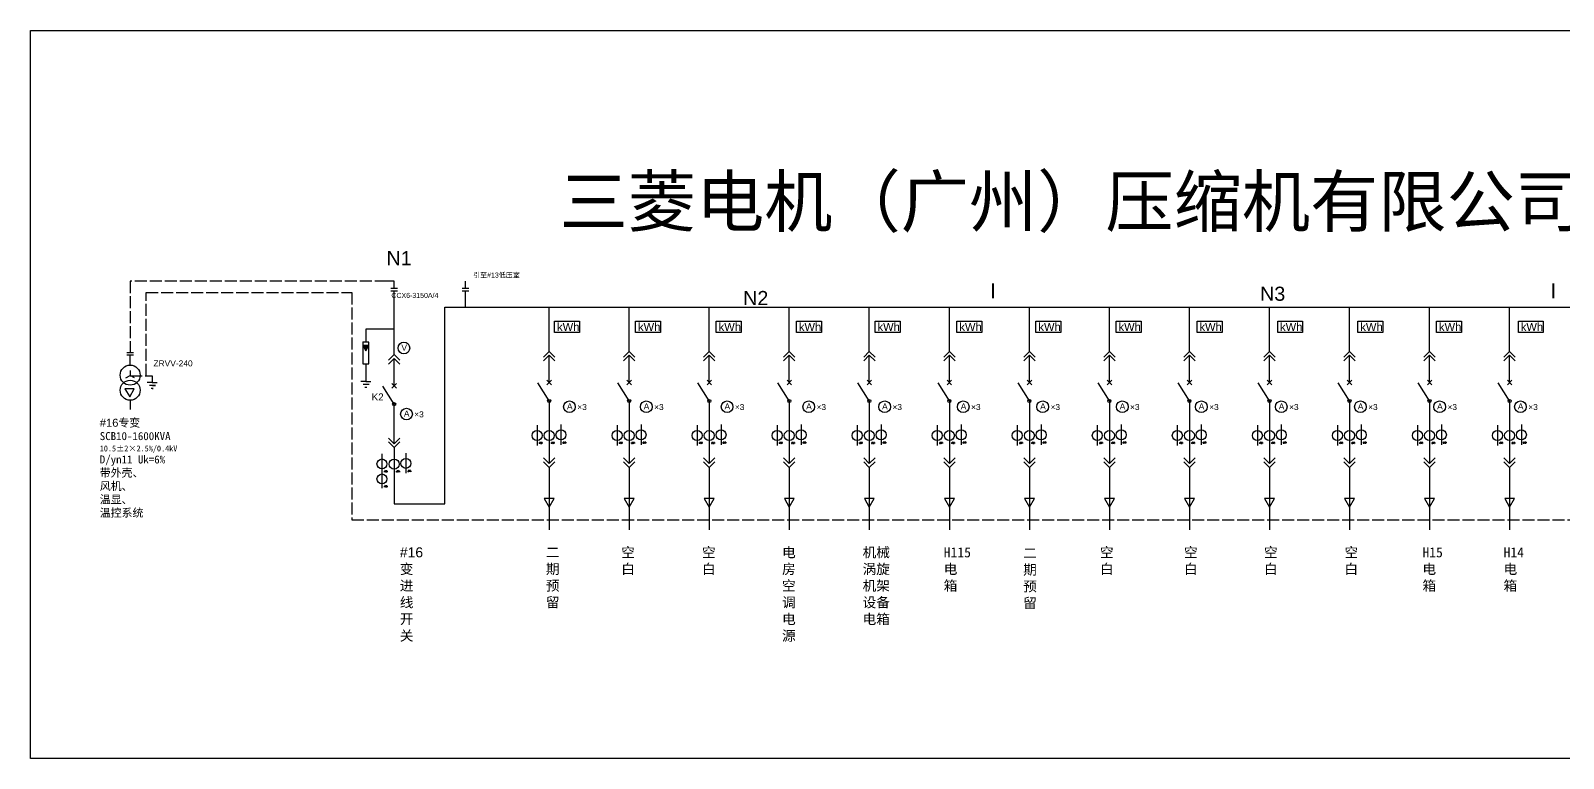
# Model space of a CAD drawing. Header units: millimetres. Extents: x 2411 to 5518, y 1356 to 2083.
# Drawn here: x 2411 to 3943, y 1356 to 2083 of the extents above; entities that cross this region are included whole.
import ezdxf

# ---------------------------------------------------------------- set-up
doc = ezdxf.new("R2010")
doc.units = ezdxf.units.MM
doc.linetypes.add('ACAD_ISO02W100', pattern=[15, 12, -3])
doc.layers.add('图层1', color=7, linetype='ACAD_ISO02W100')
doc.styles.get("Standard").update_dxf_attribs({"font": 'arial.ttf'})

msp = doc.modelspace()

# ---------------------------------------------------------------- hatches: boundary and pattern name
msp.add_hatch(color=256).paths.add_polyline_path([(2742.9, 1768.4), (2742.9, 1768.4), (2745.9, 1763.2), (2748.9, 1768.5)])

# ---------------------------------------------------------------- linework, layer by layer
for p, q in [((2774.2, 1832.9), (2766.8, 1832.9)), ((2770.9, 1825.7), (2777.5, 1825.7)), ((2770.9, 1823.3), (2777.5, 1823.3)), ((2774.2, 1825.7), (2774.2, 1832.9)), ((2774.2, 1806.8), (2774.2, 1823.3)), ((2842.3, 1825.7), (2848.8, 1825.7)), ((2842.3, 1823.3), (2848.8, 1823.3)), ((2845.5, 1825.7), (2845.5, 1832.9)), ((2845.5, 1806.8), (2845.5, 1823.3)), ((2774.2, 1759.4), (2774.2, 1806.8)), ((2824.7, 1610.3), (2824.7, 1806.8)), ((2824.7, 1806.8), (5126.2, 1806.8)), ((2929.1, 1762.6), (2929.1, 1806.8)), ((3009.1, 1762.6), (3009.1, 1806.8)), ((3089.1, 1762.6), (3089.1, 1806.8)), ((3169.1, 1762.6), (3169.1, 1806.8)), ((3249.1, 1762.6), (3249.1, 1806.8)), ((3329.1, 1762.6), (3329.1, 1806.8)), ((3409.1, 1762.6), (3409.1, 1806.8)), ((3489.1, 1762.6), (3489.1, 1806.8)), ((3569.1, 1762.6), (3569.1, 1806.8)), ((3649.1, 1762.6), (3649.1, 1806.8)), ((3729.1, 1762.6), (3729.1, 1806.8)), ((3809.1, 1762.6), (3809.1, 1806.8)), ((3889.1, 1762.6), (3889.1, 1806.8)), ((2745.9, 1784.9), (2745.9, 1772)), ((2774.2, 1784.9), (2745.9, 1784.9)), ((2742.9, 1772.1), (2742.9, 1750.3)), ((2749, 1772), (2742.9, 1772)), ((2749, 1750.3), (2749, 1772)), ((2929.1, 1762.6), (2923.5, 1757)), ((2934.8, 1757), (2929.1, 1762.6)), ((3009.1, 1762.6), (3003.5, 1757)), ((3014.8, 1757), (3009.1, 1762.6)), ((3089.1, 1762.6), (3083.5, 1757)), ((3094.8, 1757), (3089.1, 1762.6)), ((3169.1, 1762.6), (3163.5, 1757)), ((3174.8, 1757), (3169.1, 1762.6)), ((3249.1, 1762.6), (3243.5, 1757)), ((3254.8, 1757), (3249.1, 1762.6)), ((3329.1, 1762.6), (3323.5, 1757)), ((3334.8, 1757), (3329.1, 1762.6)), ((3409.1, 1762.6), (3403.5, 1757)), ((3414.8, 1757), (3409.1, 1762.6)), ((3489.1, 1762.6), (3483.5, 1757)), ((3494.8, 1757), (3489.1, 1762.6)), ((3569.1, 1762.6), (3563.5, 1757)), ((3574.8, 1757), (3569.1, 1762.6)), ((3649.1, 1762.6), (3643.5, 1757)), ((3654.8, 1757), (3649.1, 1762.6)), ((3729.1, 1762.6), (3723.5, 1757)), ((3734.8, 1757), (3729.1, 1762.6)), ((3809.1, 1762.6), (3803.5, 1757)), ((3814.8, 1757), (3809.1, 1762.6)), ((3889.1, 1762.6), (3883.5, 1757)), ((3894.8, 1757), (3889.1, 1762.6)), ((2507, 1761.6), (2513.6, 1761.6)), ((2507, 1759.1), (2513.6, 1759.1)), ((2510.3, 1748.9), (2510.3, 1759.1)), ((2742.9, 1750.3), (2749, 1750.3)), ((2745.9, 1750.3), (2745.9, 1732.5)), ((2774.2, 1759.4), (2768.6, 1753.7)), ((2774.2, 1755.6), (2768.6, 1750)), ((2779.8, 1753.7), (2774.2, 1759.4)), ((2779.8, 1750), (2774.2, 1755.6)), ((2774.2, 1728.2), (2774.2, 1755.6)), ((2929.1, 1758.9), (2923.5, 1753.3)), ((2934.8, 1753.3), (2929.1, 1758.9)), ((2929.1, 1731.5), (2929.1, 1758.9)), ((3009.1, 1758.9), (3003.5, 1753.3)), ((3014.8, 1753.3), (3009.1, 1758.9)), ((3009.1, 1731.5), (3009.1, 1758.9)), ((3089.1, 1758.9), (3083.5, 1753.3)), ((3094.8, 1753.3), (3089.1, 1758.9)), ((3089.1, 1731.5), (3089.1, 1758.9)), ((3169.1, 1758.9), (3163.5, 1753.3)), ((3174.8, 1753.3), (3169.1, 1758.9)), ((3169.1, 1731.5), (3169.1, 1758.9)), ((3249.1, 1758.9), (3243.5, 1753.3)), ((3254.8, 1753.3), (3249.1, 1758.9)), ((3249.1, 1731.5), (3249.1, 1758.9)), ((3329.1, 1758.9), (3323.5, 1753.3)), ((3334.8, 1753.3), (3329.1, 1758.9)), ((3329.1, 1731.5), (3329.1, 1758.9)), ((3409.1, 1758.9), (3403.5, 1753.3)), ((3414.8, 1753.3), (3409.1, 1758.9)), ((3409.1, 1731.5), (3409.1, 1758.9)), ((3489.1, 1758.9), (3483.5, 1753.3)), ((3494.8, 1753.3), (3489.1, 1758.9)), ((3489.1, 1731.5), (3489.1, 1758.9)), ((3569.1, 1758.9), (3563.5, 1753.3)), ((3574.8, 1753.3), (3569.1, 1758.9)), ((3569.1, 1731.5), (3569.1, 1758.9)), ((3649.1, 1758.9), (3643.5, 1753.3)), ((3654.8, 1753.3), (3649.1, 1758.9)), ((3649.1, 1731.5), (3649.1, 1758.9)), ((3729.1, 1758.9), (3723.5, 1753.3)), ((3734.8, 1753.3), (3729.1, 1758.9)), ((3729.1, 1731.5), (3729.1, 1758.9)), ((3809.1, 1758.9), (3803.5, 1753.3)), ((3814.8, 1753.3), (3809.1, 1758.9)), ((3809.1, 1731.5), (3809.1, 1758.9)), ((3889.1, 1758.9), (3883.5, 1753.3)), ((3894.8, 1753.3), (3889.1, 1758.9)), ((3889.1, 1731.5), (3889.1, 1758.9)), ((2506.1, 1736.1), (2510.3, 1738.6)), ((2510.3, 1743.5), (2510.3, 1738.6)), ((2514.6, 1736.1), (2510.3, 1738.6)), ((2532.3, 1731.5), (2527.3, 1731.5)), ((2532.3, 1738.2), (2532.3, 1731.5)), ((2532.3, 1731.5), (2537.3, 1731.5)), ((2745.9, 1732.5), (2740.9, 1732.5)), ((2745.9, 1732.5), (2750.9, 1732.5)), ((2926.9, 1729.3), (2931.4, 1733.7)), ((2926.9, 1733.7), (2931.4, 1729.3)), ((3006.9, 1729.3), (3011.4, 1733.7)), ((3006.9, 1733.7), (3011.4, 1729.3)), ((3086.9, 1729.3), (3091.4, 1733.7)), ((3086.9, 1733.7), (3091.4, 1729.3)), ((3166.9, 1729.3), (3171.4, 1733.7)), ((3166.9, 1733.7), (3171.4, 1729.3)), ((3246.9, 1729.3), (3251.4, 1733.7)), ((3246.9, 1733.7), (3251.4, 1729.3)), ((3326.9, 1729.3), (3331.4, 1733.7)), ((3326.9, 1733.7), (3331.4, 1729.3)), ((3406.9, 1729.3), (3411.4, 1733.7)), ((3406.9, 1733.7), (3411.4, 1729.3)), ((3486.9, 1729.3), (3491.4, 1733.7)), ((3486.9, 1733.7), (3491.4, 1729.3)), ((3566.9, 1729.3), (3571.4, 1733.7)), ((3566.9, 1733.7), (3571.4, 1729.3)), ((3646.9, 1729.3), (3651.4, 1733.7)), ((3646.9, 1733.7), (3651.4, 1729.3)), ((3726.9, 1729.3), (3731.4, 1733.7)), ((3726.9, 1733.7), (3731.4, 1729.3)), ((3806.9, 1729.3), (3811.4, 1733.7)), ((3806.9, 1733.7), (3811.4, 1729.3)), ((3886.9, 1729.3), (3891.4, 1733.7)), ((3886.9, 1733.7), (3891.4, 1729.3)), ((2535.6, 1728.4), (2529.6, 1728.4)), ((2533.3, 1725.6), (2531.3, 1725.6)), ((2532.3, 1725.6), (2533.3, 1725.6)), ((2532.6, 1728.4), (2535.6, 1728.4)), ((2749.2, 1729.4), (2743.2, 1729.4)), ((2746.9, 1726.6), (2744.9, 1726.6)), ((2774.2, 1709.9), (2762.9, 1727.8)), ((2772, 1726), (2776.4, 1730.4)), ((2772, 1730.4), (2776.4, 1726)), ((2929.1, 1713.1), (2917.8, 1731.1)), ((3009.1, 1713.1), (2997.8, 1731.1)), ((3089.1, 1713.1), (3077.8, 1731.1)), ((3169.1, 1713.1), (3157.8, 1731.1)), ((3249.1, 1713.1), (3237.8, 1731.1)), ((3329.1, 1713.1), (3317.8, 1731.1)), ((3409.1, 1713.1), (3397.8, 1731.1)), ((3489.1, 1713.1), (3477.8, 1731.1)), ((3569.1, 1713.1), (3557.8, 1731.1)), ((3649.1, 1713.1), (3637.8, 1731.1)), ((3729.1, 1713.1), (3717.8, 1731.1)), ((3809.1, 1713.1), (3797.8, 1731.1)), ((3889.1, 1713.1), (3877.8, 1731.1)), ((2510.3, 1713.8), (2510.3, 1704.4)), ((2774.2, 1670.3), (2774.2, 1709.9)), ((2929.1, 1713.1), (2929.1, 1650.5)), ((3009.1, 1713.1), (3009.1, 1650.5)), ((3089.1, 1713.1), (3089.1, 1650.5)), ((3169.1, 1713.1), (3169.1, 1650.5)), ((3249.1, 1713.1), (3249.1, 1650.5)), ((3329.1, 1713.1), (3329.1, 1650.5)), ((3409.1, 1713.1), (3409.1, 1650.5)), ((3489.1, 1713.1), (3489.1, 1650.5)), ((3569.1, 1713.1), (3569.1, 1650.5)), ((3649.1, 1713.1), (3649.1, 1650.5)), ((3729.1, 1713.1), (3729.1, 1650.5)), ((3809.1, 1713.1), (3809.1, 1650.5)), ((3889.1, 1713.1), (3889.1, 1650.5)), ((2917, 1688.8), (2917, 1668.7)), ((2940.9, 1689.6), (2940.9, 1669.4)), ((2997, 1688.8), (2997, 1668.7)), ((3020.9, 1689.6), (3020.9, 1669.4)), ((3077, 1688.8), (3077, 1668.7)), ((3100.9, 1689.6), (3100.9, 1669.4)), ((3157, 1688.8), (3157, 1668.7)), ((3180.9, 1689.6), (3180.9, 1669.4)), ((3237, 1688.8), (3237, 1668.7)), ((3260.9, 1689.6), (3260.9, 1669.4)), ((3317, 1688.8), (3317, 1668.7)), ((3340.9, 1689.6), (3340.9, 1669.4)), ((3397, 1688.8), (3397, 1668.7)), ((3420.9, 1689.6), (3420.9, 1669.4)), ((3477, 1688.8), (3477, 1668.7)), ((3500.9, 1689.6), (3500.9, 1669.4)), ((3557, 1688.8), (3557, 1668.7)), ((3580.9, 1689.6), (3580.9, 1669.4)), ((3637, 1688.8), (3637, 1668.7)), ((3660.9, 1689.6), (3660.9, 1669.4)), ((3717, 1688.8), (3717, 1668.7)), ((3740.9, 1689.6), (3740.9, 1669.4)), ((3797, 1688.8), (3797, 1668.7)), ((3820.9, 1689.6), (3820.9, 1669.4)), ((3877, 1688.8), (3877, 1668.7)), ((3900.9, 1689.6), (3900.9, 1669.4)), ((2768.6, 1676), (2774.2, 1670.3)), ((2768.6, 1672.2), (2774.2, 1666.6)), ((2774.2, 1670.3), (2779.8, 1676)), ((2774.2, 1666.6), (2779.8, 1672.2)), ((2918.8, 1671.1), (2922.8, 1671.1)), ((2920, 1672.3), (2919.5, 1670)), ((2921.6, 1672.3), (2921, 1670)), ((2930.9, 1671.1), (2934.9, 1671.1)), ((2932.1, 1672.3), (2931.6, 1670)), ((2933.7, 1672.3), (2933.2, 1670)), ((2942.3, 1671.5), (2946.3, 1671.5)), ((2943.5, 1672.7), (2943, 1670.4)), ((2945.1, 1672.7), (2944.6, 1670.4)), ((2998.8, 1671.1), (3002.8, 1671.1)), ((3000, 1672.3), (2999.5, 1670)), ((3001.6, 1672.3), (3001, 1670)), ((3010.9, 1671.1), (3014.9, 1671.1)), ((3012.1, 1672.3), (3011.6, 1670)), ((3013.7, 1672.3), (3013.2, 1670)), ((3022.3, 1671.5), (3026.3, 1671.5)), ((3023.5, 1672.7), (3023, 1670.4)), ((3025.1, 1672.7), (3024.6, 1670.4)), ((3078.8, 1671.1), (3082.8, 1671.1)), ((3080, 1672.3), (3079.5, 1670)), ((3081.6, 1672.3), (3081, 1670)), ((3090.9, 1671.1), (3094.9, 1671.1)), ((3092.1, 1672.3), (3091.6, 1670)), ((3093.7, 1672.3), (3093.2, 1670)), ((3102.3, 1671.5), (3106.3, 1671.5)), ((3103.5, 1672.7), (3103, 1670.4)), ((3105.1, 1672.7), (3104.6, 1670.4)), ((3158.8, 1671.1), (3162.8, 1671.1)), ((3160, 1672.3), (3159.5, 1670)), ((3161.6, 1672.3), (3161, 1670)), ((3170.9, 1671.1), (3174.9, 1671.1)), ((3172.1, 1672.3), (3171.6, 1670)), ((3173.7, 1672.3), (3173.2, 1670)), ((3182.3, 1671.5), (3186.3, 1671.5)), ((3183.5, 1672.7), (3183, 1670.4)), ((3185.1, 1672.7), (3184.6, 1670.4)), ((3238.8, 1671.1), (3242.8, 1671.1)), ((3240, 1672.3), (3239.5, 1670)), ((3241.6, 1672.3), (3241, 1670)), ((3250.9, 1671.1), (3254.9, 1671.1)), ((3252.1, 1672.3), (3251.6, 1670)), ((3253.7, 1672.3), (3253.2, 1670)), ((3262.3, 1671.5), (3266.3, 1671.5)), ((3263.5, 1672.7), (3263, 1670.4)), ((3265.1, 1672.7), (3264.6, 1670.4)), ((3318.8, 1671.1), (3322.8, 1671.1)), ((3320, 1672.3), (3319.5, 1670)), ((3321.6, 1672.3), (3321, 1670)), ((3330.9, 1671.1), (3334.9, 1671.1)), ((3332.1, 1672.3), (3331.6, 1670)), ((3333.7, 1672.3), (3333.2, 1670)), ((3342.3, 1671.5), (3346.3, 1671.5)), ((3343.5, 1672.7), (3343, 1670.4)), ((3345.1, 1672.7), (3344.6, 1670.4)), ((3398.8, 1671.1), (3402.8, 1671.1)), ((3400, 1672.3), (3399.5, 1670)), ((3401.6, 1672.3), (3401, 1670)), ((3410.9, 1671.1), (3414.9, 1671.1)), ((3412.1, 1672.3), (3411.6, 1670)), ((3413.7, 1672.3), (3413.2, 1670)), ((3422.3, 1671.5), (3426.3, 1671.5)), ((3423.5, 1672.7), (3423, 1670.4)), ((3425.1, 1672.7), (3424.6, 1670.4)), ((3478.8, 1671.1), (3482.8, 1671.1)), ((3480, 1672.3), (3479.5, 1670)), ((3481.6, 1672.3), (3481, 1670)), ((3490.9, 1671.1), (3494.9, 1671.1)), ((3492.1, 1672.3), (3491.6, 1670)), ((3493.7, 1672.3), (3493.2, 1670)), ((3502.3, 1671.5), (3506.3, 1671.5)), ((3503.5, 1672.7), (3503, 1670.4)), ((3505.1, 1672.7), (3504.6, 1670.4)), ((3558.8, 1671.1), (3562.8, 1671.1)), ((3560, 1672.3), (3559.5, 1670)), ((3561.6, 1672.3), (3561, 1670)), ((3570.9, 1671.1), (3574.9, 1671.1)), ((3572.1, 1672.3), (3571.6, 1670)), ((3573.7, 1672.3), (3573.2, 1670)), ((3582.3, 1671.5), (3586.3, 1671.5)), ((3583.5, 1672.7), (3583, 1670.4)), ((3585.1, 1672.7), (3584.6, 1670.4)), ((3638.8, 1671.1), (3642.8, 1671.1)), ((3640, 1672.3), (3639.5, 1670)), ((3641.6, 1672.3), (3641, 1670)), ((3650.9, 1671.1), (3654.9, 1671.1)), ((3652.1, 1672.3), (3651.6, 1670)), ((3653.7, 1672.3), (3653.2, 1670)), ((3662.3, 1671.5), (3666.3, 1671.5)), ((3663.5, 1672.7), (3663, 1670.4)), ((3665.1, 1672.7), (3664.6, 1670.4)), ((3718.8, 1671.1), (3722.8, 1671.1)), ((3720, 1672.3), (3719.5, 1670)), ((3721.6, 1672.3), (3721, 1670)), ((3730.9, 1671.1), (3734.9, 1671.1)), ((3732.1, 1672.3), (3731.6, 1670)), ((3733.7, 1672.3), (3733.2, 1670)), ((3742.3, 1671.5), (3746.3, 1671.5)), ((3743.5, 1672.7), (3743, 1670.4)), ((3745.1, 1672.7), (3744.6, 1670.4)), ((3798.8, 1671.1), (3802.8, 1671.1)), ((3800, 1672.3), (3799.5, 1670)), ((3801.6, 1672.3), (3801, 1670)), ((3810.9, 1671.1), (3814.9, 1671.1)), ((3812.1, 1672.3), (3811.6, 1670)), ((3813.7, 1672.3), (3813.2, 1670)), ((3822.3, 1671.5), (3826.3, 1671.5)), ((3823.5, 1672.7), (3823, 1670.4)), ((3825.1, 1672.7), (3824.6, 1670.4)), ((3878.8, 1671.1), (3882.8, 1671.1)), ((3880, 1672.3), (3879.5, 1670)), ((3881.6, 1672.3), (3881, 1670)), ((3890.9, 1671.1), (3894.9, 1671.1)), ((3892.1, 1672.3), (3891.6, 1670)), ((3893.7, 1672.3), (3893.2, 1670)), ((3902.3, 1671.5), (3906.3, 1671.5)), ((3903.5, 1672.7), (3903, 1670.4)), ((3905.1, 1672.7), (3904.6, 1670.4)), ((2762, 1660.3), (2762, 1640.1)), ((2774.2, 1666.6), (2774.2, 1610.3)), ((2785.9, 1661), (2785.9, 1640.9)), ((2923.5, 1656.1), (2929.1, 1650.5)), ((2929.1, 1650.5), (2934.8, 1656.1)), ((3003.5, 1656.1), (3009.1, 1650.5)), ((3009.1, 1650.5), (3014.8, 1656.1)), ((3083.5, 1656.1), (3089.1, 1650.5)), ((3089.1, 1650.5), (3094.8, 1656.1)), ((3163.5, 1656.1), (3169.1, 1650.5)), ((3169.1, 1650.5), (3174.8, 1656.1)), ((3243.5, 1656.1), (3249.1, 1650.5)), ((3249.1, 1650.5), (3254.8, 1656.1)), ((3323.5, 1656.1), (3329.1, 1650.5)), ((3329.1, 1650.5), (3334.8, 1656.1)), ((3403.5, 1656.1), (3409.1, 1650.5)), ((3409.1, 1650.5), (3414.8, 1656.1)), ((3483.5, 1656.1), (3489.1, 1650.5)), ((3489.1, 1650.5), (3494.8, 1656.1)), ((3563.5, 1656.1), (3569.1, 1650.5)), ((3569.1, 1650.5), (3574.8, 1656.1)), ((3643.5, 1656.1), (3649.1, 1650.5)), ((3649.1, 1650.5), (3654.8, 1656.1)), ((3723.5, 1656.1), (3729.1, 1650.5)), ((3729.1, 1650.5), (3734.8, 1656.1)), ((3803.5, 1656.1), (3809.1, 1650.5)), ((3809.1, 1650.5), (3814.8, 1656.1)), ((3883.5, 1656.1), (3889.1, 1650.5)), ((3889.1, 1650.5), (3894.8, 1656.1)), ((2762, 1640.1), (2762, 1625.8)), ((2763.9, 1642.6), (2767.9, 1642.6)), ((2765.1, 1643.8), (2764.6, 1641.5)), ((2766.6, 1643.8), (2766.1, 1641.5)), ((2776, 1642.6), (2780, 1642.6)), ((2777.2, 1643.8), (2776.7, 1641.5)), ((2778.7, 1643.8), (2778.2, 1641.5)), ((2787.4, 1643), (2791.4, 1643)), ((2788.6, 1644.2), (2788.1, 1641.9)), ((2790.1, 1644.2), (2789.6, 1641.9)), ((2923.5, 1652.4), (2929.1, 1646.7)), ((2929.1, 1646.7), (2934.8, 1652.4)), ((2929.1, 1646.7), (2929.1, 1584.2)), ((3003.5, 1652.4), (3009.1, 1646.7)), ((3009.1, 1646.7), (3014.8, 1652.4)), ((3009.1, 1646.7), (3009.1, 1584.2)), ((3083.5, 1652.4), (3089.1, 1646.7)), ((3089.1, 1646.7), (3094.8, 1652.4)), ((3089.1, 1646.7), (3089.1, 1584.2)), ((3163.5, 1652.4), (3169.1, 1646.7)), ((3169.1, 1646.7), (3174.8, 1652.4)), ((3169.1, 1646.7), (3169.1, 1584.2)), ((3243.5, 1652.4), (3249.1, 1646.7)), ((3249.1, 1646.7), (3254.8, 1652.4)), ((3249.1, 1646.7), (3249.1, 1584.2)), ((3323.5, 1652.4), (3329.1, 1646.7)), ((3329.1, 1646.7), (3334.8, 1652.4)), ((3329.1, 1646.7), (3329.1, 1584.2)), ((3403.5, 1652.4), (3409.1, 1646.7)), ((3409.1, 1646.7), (3414.8, 1652.4)), ((3409.1, 1646.7), (3409.1, 1584.2)), ((3483.5, 1652.4), (3489.1, 1646.7)), ((3489.1, 1646.7), (3494.8, 1652.4)), ((3489.1, 1646.7), (3489.1, 1584.2)), ((3563.5, 1652.4), (3569.1, 1646.7)), ((3569.1, 1646.7), (3574.8, 1652.4)), ((3569.1, 1646.7), (3569.1, 1584.2)), ((3643.5, 1652.4), (3649.1, 1646.7)), ((3649.1, 1646.7), (3654.8, 1652.4)), ((3649.1, 1646.7), (3649.1, 1584.2)), ((3723.5, 1652.4), (3729.1, 1646.7)), ((3729.1, 1646.7), (3734.8, 1652.4)), ((3729.1, 1646.7), (3729.1, 1584.2)), ((3803.5, 1652.4), (3809.1, 1646.7)), ((3809.1, 1646.7), (3814.8, 1652.4)), ((3809.1, 1646.7), (3809.1, 1584.2)), ((3883.5, 1652.4), (3889.1, 1646.7)), ((3889.1, 1646.7), (3894.8, 1652.4)), ((3889.1, 1646.7), (3889.1, 1584.2)), ((2763.9, 1627.7), (2767.9, 1627.7)), ((2765.1, 1628.9), (2764.6, 1626.6)), ((2766.6, 1628.9), (2766.1, 1626.6)), ((2774.2, 1610.3), (2824.7, 1610.3))]:
    msp.add_line(p, q)
at = {"color": 3}
msp.add_lwpolyline([(2410.8, 2083.2), (5518.4, 2083.2), (5518.4, 1355.9), (2410.8, 1355.9)], close=True, dxfattribs=at)
for points in [[(2934.6, 1792.8), (2959.5, 1792.8), (2959.5, 1781.5), (2934.6, 1781.5)], [(3015.5, 1792.8), (3040.4, 1792.8), (3040.4, 1781.5), (3015.5, 1781.5)], [(3096.1, 1792.8), (3121, 1792.8), (3121, 1781.5), (3096.1, 1781.5)], [(3176.3, 1792.8), (3201.2, 1792.8), (3201.2, 1781.5), (3176.3, 1781.5)], [(3254.9, 1792.8), (3279.8, 1792.8), (3279.8, 1781.5), (3254.9, 1781.5)], [(3336.7, 1792.8), (3361.6, 1792.8), (3361.6, 1781.5), (3336.7, 1781.5)], [(3415.6, 1792.8), (3440.6, 1792.8), (3440.6, 1781.5), (3415.6, 1781.5)], [(3495.8, 1792.8), (3520.8, 1792.8), (3520.8, 1781.5), (3495.8, 1781.5)], [(3576.7, 1792.8), (3601.7, 1792.8), (3601.7, 1781.5), (3576.7, 1781.5)], [(3657.3, 1792.8), (3682.2, 1792.8), (3682.2, 1781.5), (3657.3, 1781.5)], [(3737.5, 1792.8), (3762.4, 1792.8), (3762.4, 1781.5), (3737.5, 1781.5)], [(3816.1, 1792.8), (3841.1, 1792.8), (3841.1, 1781.5), (3816.1, 1781.5)], [(3897.9, 1792.8), (3922.8, 1792.8), (3922.8, 1781.5), (3897.9, 1781.5)], [(2745.9, 1763.2), (2748.9, 1768.5), (2742.8, 1768.4)], [(2509.8, 1717.1), (2514.4, 1725.1), (2505.1, 1725.1)], [(2929.1, 1606.9), (2934.1, 1615.5), (2924.2, 1615.5)], [(3009.1, 1606.9), (3014.1, 1615.5), (3004.2, 1615.5)], [(3089.1, 1606.9), (3094.1, 1615.5), (3084.2, 1615.5)], [(3169.1, 1606.9), (3174.1, 1615.5), (3164.2, 1615.5)], [(3249.1, 1606.9), (3254.1, 1615.5), (3244.2, 1615.5)], [(3329.1, 1606.9), (3334.1, 1615.5), (3324.2, 1615.5)], [(3409.1, 1606.9), (3414.1, 1615.5), (3404.2, 1615.5)], [(3489.1, 1606.9), (3494.1, 1615.5), (3484.2, 1615.5)], [(3569.1, 1606.9), (3574.1, 1615.5), (3564.2, 1615.5)], [(3649.1, 1606.9), (3654.1, 1615.5), (3644.2, 1615.5)], [(3729.1, 1606.9), (3734.1, 1615.5), (3724.2, 1615.5)], [(3809.1, 1606.9), (3814.1, 1615.5), (3804.2, 1615.5)], [(3889.1, 1606.9), (3894.1, 1615.5), (3884.2, 1615.5)]]:
    msp.add_lwpolyline(points, close=True)
for centre, radius in [((2783.9, 1766), 5.84), ((2510.3, 1738.9), 10), ((2510.3, 1723.8), 10), ((2774.2, 1709.9), 1.56), ((2786.5, 1700), 5.84), ((2929.1, 1713.1), 1.56), ((2949.4, 1707.3), 5.84), ((3009.1, 1713.1), 1.56), ((3026.2, 1707.3), 5.84), ((3089.1, 1713.1), 1.56), ((3107, 1707.3), 5.84), ((3169.1, 1713.1), 1.56), ((3188.6, 1707.3), 5.84), ((3249.1, 1713.1), 1.56), ((3264.5, 1707.3), 5.84), ((3329.1, 1713.1), 1.56), ((3343, 1707.3), 5.84), ((3409.1, 1713.1), 1.56), ((3422.4, 1707.3), 5.84), ((3489.1, 1713.1), 1.56), ((3502, 1707.3), 5.84), ((3569.1, 1713.1), 1.56), ((3581, 1707.3), 5.84), ((3649.1, 1713.1), 1.56), ((3660.9, 1707.3), 5.84), ((3729.1, 1713.1), 1.56), ((3740, 1707.3), 5.84), ((3809.1, 1713.1), 1.56), ((3819.2, 1707.3), 5.84), ((3889.1, 1713.1), 1.56), ((3900, 1707.3), 5.84), ((2917, 1678.6), 5), ((2929.1, 1678.5), 5), ((2929.1, 1678.5), 5), ((2940.9, 1679.2), 5), ((2997, 1678.6), 5), ((3009.1, 1678.5), 5), ((3009.1, 1678.5), 5), ((3020.9, 1679.2), 5), ((3077, 1678.6), 5), ((3089.1, 1678.5), 5), ((3089.1, 1678.5), 5), ((3100.9, 1679.2), 5), ((3157, 1678.6), 5), ((3169.1, 1678.5), 5), ((3169.1, 1678.5), 5), ((3180.9, 1679.2), 5), ((3237, 1678.6), 5), ((3249.1, 1678.5), 5), ((3249.1, 1678.5), 5), ((3260.9, 1679.2), 5), ((3317, 1678.6), 5), ((3329.1, 1678.5), 5), ((3329.1, 1678.5), 5), ((3340.9, 1679.2), 5), ((3397, 1678.6), 5), ((3409.1, 1678.5), 5), ((3409.1, 1678.5), 5), ((3420.9, 1679.2), 5), ((3477, 1678.6), 5), ((3489.1, 1678.5), 5), ((3489.1, 1678.5), 5), ((3500.9, 1679.2), 5), ((3557, 1678.6), 5), ((3569.1, 1678.5), 5), ((3569.1, 1678.5), 5), ((3580.9, 1679.2), 5), ((3637, 1678.6), 5), ((3649.1, 1678.5), 5), ((3649.1, 1678.5), 5), ((3660.9, 1679.2), 5), ((3717, 1678.6), 5), ((3729.1, 1678.5), 5), ((3729.1, 1678.5), 5), ((3740.9, 1679.2), 5), ((3797, 1678.6), 5), ((3809.1, 1678.5), 5), ((3809.1, 1678.5), 5), ((3820.9, 1679.2), 5), ((3877, 1678.6), 5), ((3889.1, 1678.5), 5), ((3889.1, 1678.5), 5), ((3900.9, 1679.2), 5), ((2762, 1650.1), 5), ((2774.2, 1650), 5), ((2774.2, 1650), 5), ((2785.9, 1650.7), 5), ((2762, 1635.1), 5)]:
    msp.add_circle(centre, radius)
at = {"layer": '图层1'}
for p, q in [((2766.8, 1832.9), (2510.3, 1832.9)), ((2510.3, 1832.9), (2510.3, 1761.6)), ((2526.4, 1738.2), (2526.4, 1821.6)), ((2526.4, 1821.6), (2731.9, 1821.6)), ((2731.9, 1821.6), (2731.9, 1594.3)), ((2510.3, 1738.2), (2532.3, 1738.2)), ((2731.9, 1594.3), (5402.7, 1594.3))]:
    msp.add_line(p, q, dxfattribs=at)

# ---------------------------------------------------------------- texts
at = {"attachment_point": 1}
for s, width, insert, char_height in [('{\\fSimSun|b0|i0|c134|p2;三菱电机（广州）压缩机有限公司}16#{\\fSimSun|b0|i0|c134|p2;专变低压电气一次结线图}', 2151.215, (2939.5, 1937.5), 50), ('N1', 11.51, (2766.5, 1862.9), 14.11), ('{\\fSimSun|b0|i0|c134|p2;引至}#13{\\fSimSun|b0|i0|c134|p2;低压室}', 55.384, (2853.1, 1841.4), 5), ('N2', 11.51, (3123, 1823), 14.11), ('I', 38.348, (3369.9, 1830.8), 15), ('N3', 11.51, (3639.7, 1827.3), 14.11), ('I', 38.348, (3929.8, 1830.8), 15), ('^I{\\H2x;CCX6-3150A/4}', 49.575, (2771.4, 1821.1), 2.5), ('kWh', 24.597, (2937, 1791.1), 8), ('kWh', 24.597, (3017.9, 1791.1), 8), ('kWh', 24.597, (3098.5, 1791.1), 8), ('kWh', 24.597, (3178.7, 1791.1), 8), ('kWh', 24.597, (3257.3, 1791.1), 8), ('kWh', 24.597, (3339.1, 1791.1), 8), ('kWh', 24.597, (3418.1, 1791.1), 8), ('kWh', 24.597, (3498.2, 1791.1), 8), ('kWh', 24.597, (3579.1, 1791.1), 8), ('kWh', 24.597, (3659.7, 1791.1), 8), ('kWh', 24.597, (3739.9, 1791.1), 8), ('kWh', 24.597, (3818.5, 1791.1), 8), ('kWh', 24.597, (3900.3, 1791.1), 8), ('V', 6.379, (2781.4, 1769.3), 6), ('ZRVV-240', 38.63, (2533.6, 1753.6), 6), ('K2', 14.087, (2751.7, 1720.6), 7), ('A', 6.379, (2783.9, 1703.4), 6), ('×3', 12.204, (2794.2, 1702.7), 6), ('A', 6.379, (2946.9, 1710.7), 6), ('×3', 12.204, (2957.2, 1710), 6), ('A', 6.379, (3023.6, 1710.7), 6), ('×3', 12.204, (3034, 1710), 6), ('A', 6.379, (3104.4, 1710.7), 6), ('×3', 12.204, (3114.7, 1710), 6), ('A', 6.379, (3186, 1710.7), 6), ('×3', 12.204, (3196.3, 1710), 6), ('A', 6.379, (3261.9, 1710.7), 6), ('×3', 12.204, (3272.2, 1710), 6), ('A', 6.379, (3340.5, 1710.7), 6), ('×3', 12.204, (3350.8, 1710), 6), ('A', 6.379, (3419.9, 1710.7), 6), ('×3', 12.204, (3430.2, 1710), 6), ('A', 6.379, (3499.4, 1710.7), 6), ('×3', 12.204, (3509.7, 1710), 6), ('A', 6.379, (3578.4, 1710.7), 6), ('×3', 12.204, (3588.8, 1710), 6), ('A', 6.379, (3658.4, 1710.7), 6), ('×3', 12.204, (3668.7, 1710), 6), ('A', 6.379, (3737.4, 1710.7), 6), ('×3', 12.204, (3747.7, 1710), 6), ('A', 6.379, (3816.7, 1710.7), 6), ('×3', 12.204, (3827, 1710), 6), ('A', 6.379, (3897.4, 1710.7), 6), ('×3', 12.204, (3907.8, 1710), 6), ('#16{\\fSimSun|b0|i0|c134|p2;专变 SCB10-1600KVA \\P\\H0.75x;10.5±2×2.5%/0.4kV \\H1.3333x;D/yn11 Uk=6%\\P带外壳、\\P风机、\\P温显、\\P温控系统}', 93.412, (2479.9, 1695.3), 8), ('{\\fSimSun|b0|i0|c134|p2;二\\P期\\P预\\P留}', 29.721, (2925.8, 1566.8), 10), ('{\\fSimSun|b0|i0|c134|p2;空\\P白}', 29.721, (3001.1, 1566.8), 10), ('{\\fSimSun|b0|i0|c134|p2;空\\P白}', 29.721, (3081.8, 1566.8), 10), ('{\\fSimSun|b0|i0|c134|p2;电\\P房\\P空\\P调\\P电\\P源}', 29.721, (3161.9, 1566.8), 10), ('{\\fSimSun|b0|i0|c134|p2;二\\P期\\P预\\P留}', 29.721, (3402.9, 1566.1), 10), ('{\\fSimSun|b0|i0|c134|p2;空\\P白}', 29.721, (3479.6, 1566.8), 10), ('{\\fSimSun|b0|i0|c134|p2;空\\P白}', 29.721, (3563.6, 1566.8), 10), ('{\\fSimSun|b0|i0|c134|p2;空\\P白}', 29.721, (3643.6, 1566.8), 10), ('{\\fSimSun|b0|i0|c134|p2;空\\P白}', 29.721, (3724.1, 1566.8), 10)]:
    msp.add_mtext_dynamic_manual_height_columns(s, width=width, gutter_width=12.5, heights=[0], dxfattribs=dict(at, insert=insert, char_height=char_height))
at = {"color": 2, "insert": (2779.8, 1566.8), "char_height": 10, "attachment_point": 1}
msp.add_mtext_dynamic_manual_height_columns('#16{\\fSimSun|b0|i0|c134|p2;变\\P进\\P线\\P开\\P关}', width=29.721, gutter_width=12.5, heights=[0], dxfattribs=at)
at = {"color": 3, "char_height": 10, "attachment_point": 1}
for s, insert in [('{\\fSimSun|b0|i0|c134|p2;机械涡旋机架设备电箱}', (3242.4, 1566.8)), ('{\\fSimSun|b0|i0|c134|p2;H115电\\P箱}', (3323.5, 1566.8)), ('{\\fSimSun|b0|i0|c134|p2;H15电\\P箱}', (3802, 1566.8)), ('{\\fSimSun|b0|i0|c134|p2;H14电\\P箱}', (3883.1, 1566.8))]:
    msp.add_mtext_dynamic_manual_height_columns(s, width=29.721, gutter_width=12.5, heights=[0], dxfattribs=dict(at, insert=insert))

doc.saveas('drawing.dxf')
